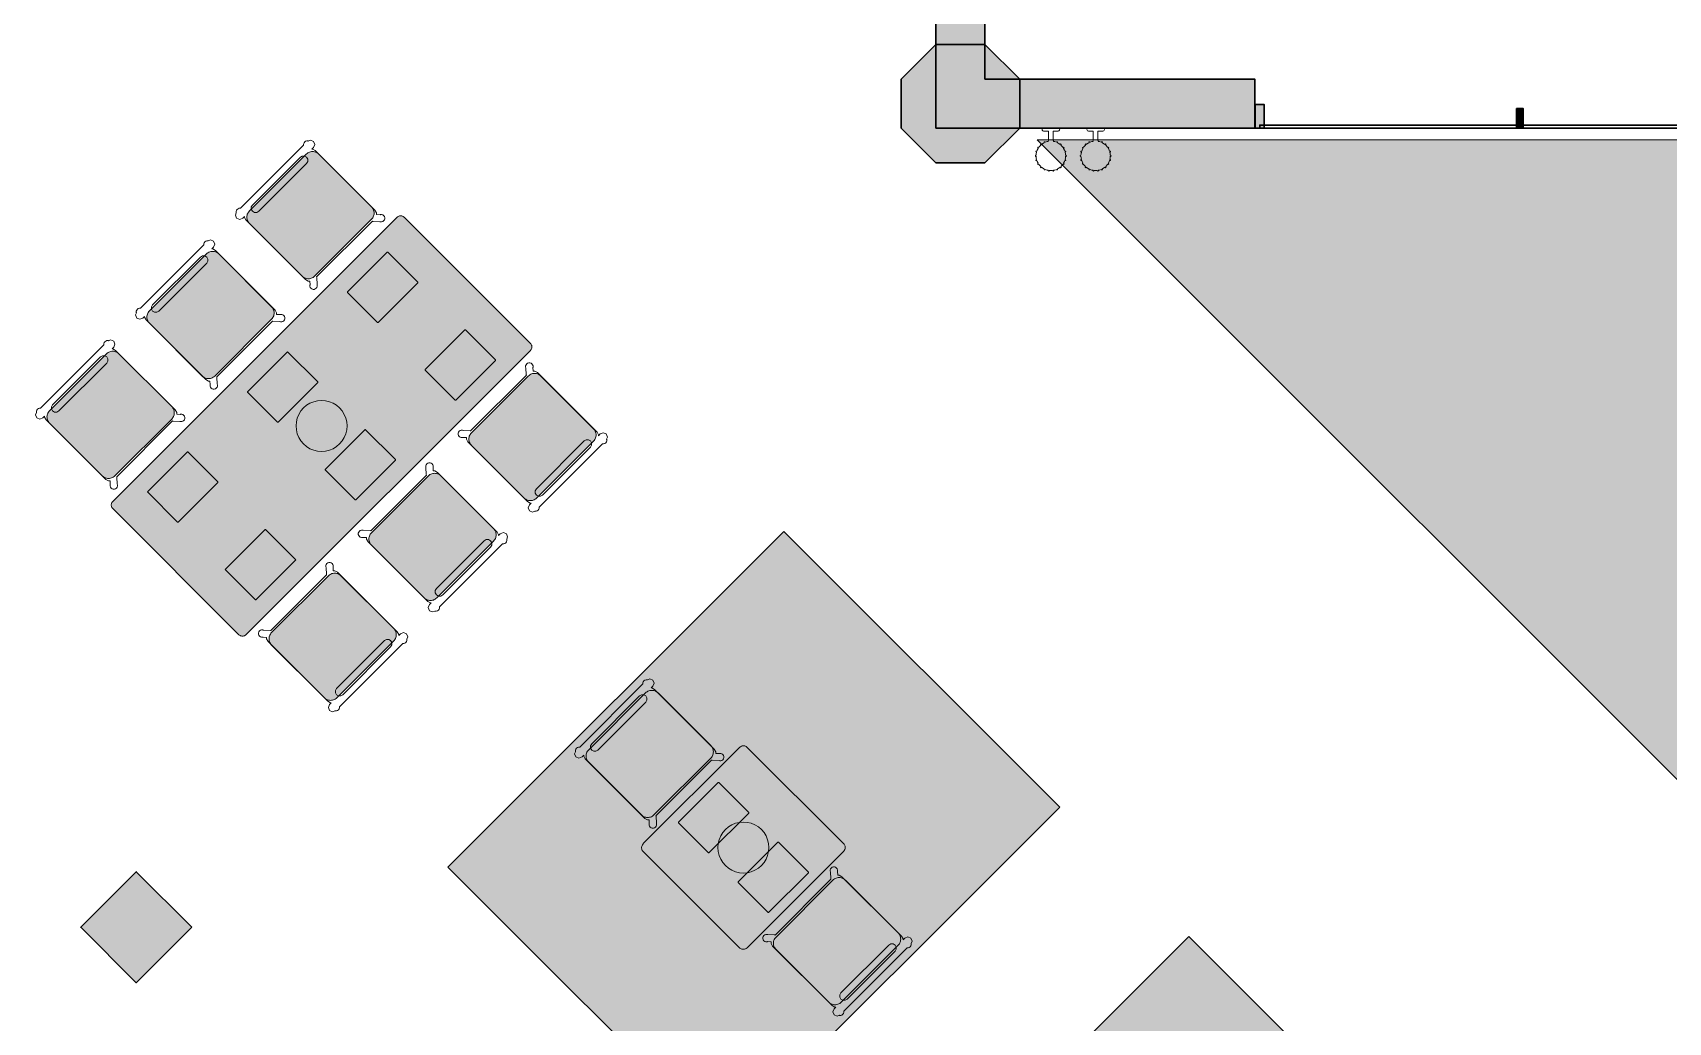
# Model space of a CAD drawing. Extents: x 2172.2 to 2210.6, y 415.3 to 458.1.
# Drawn here: x 2197.31 to 2205.64, y 432.23 to 437.28 of the extents above; entities that cross this region are included whole.
import ezdxf

# ---------------------------------------------------------------- set-up
doc = ezdxf.new("R2010")
doc.units = 0
for name, color, linetype, lineweight in [('AYAA_M3_CHAIRS', 7, 'CONTINUOUS', 18), ('AYAA_M3_COLUMNS', 8, 'CONTINUOUS', 30), ('AYAA_M3_FINE_DETAIL', 8, 'CONTINUOUS', 9), ('AYAA_M3_FLOOR_DECOR', 32, 'CONTINUOUS', 9), ('AYAA_M3_GLAZING', 4, 'CONTINUOUS', 13), ('AYAA_M3_TABLES', 7, 'CONTINUOUS', 18), ('AYAA_M3_WALL_LIGHTS', 32, 'CONTINUOUS', 13), ('AYAA_M3_WALLS', 7, 'CONTINUOUS', 30)]:
    doc.layers.add(name, color=color, linetype=linetype, lineweight=lineweight)

# ---------------------------------------------------------------- blocks, each defined once
blk = doc.blocks.new('AYAA_M3_ARCHITECTURE')
at = {"layer": 'AYAA_M3_COLUMNS', "true_color": 0xcfdadc}
for points in [[(11.911421, 2.614322), (11.734645, 2.791097), (11.734677, 3.041131), (11.911421, 3.217871), (12.161419, 3.217871), (12.338195, 3.041095), (12.338195, 2.791097), (12.161419, 2.614322)], [(8.11926, -1.283904), (7.83642, -1.566743), (7.553612, -1.283869), (7.83642, -1.001064)]]:
    blk.add_hatch(color=256, dxfattribs=at).paths.add_polyline_path(points)
at = {"layer": 'AYAA_M3_WALLS', "true_color": 0xe1e6e6}
for points in [[(11.91142, 2.791096), (11.91142, 6.166096), (12.16142, 6.166096), (12.16142, 3.041096), (13.53642, 3.041096), (13.53642, 2.791096)], [(13.53842, 2.911096), (13.58442, 2.911096), (13.58442, 2.791096), (13.53842, 2.791096)], [(14.86942, 2.891096), (14.90342, 2.891096), (14.90342, 2.791096), (14.86942, 2.791096)]]:
    blk.add_hatch(color=256, dxfattribs=at).paths.add_polyline_path(points)
at = {"layer": 'AYAA_M3_COLUMNS', "linetype": 'CONTINUOUS', "lineweight": -2}
for points in [[(11.911421, 2.614322), (11.734645, 2.791097), (11.734677, 3.041131), (11.911421, 3.217871), (12.161419, 3.217871), (12.338195, 3.041095), (12.338195, 2.791097), (12.161419, 2.614322)], [(8.11926, -1.283904), (7.83642, -1.566743), (7.553612, -1.283869), (7.83642, -1.001064)]]:
    blk.add_lwpolyline(points, close=True, dxfattribs=at)
at = {"layer": 'AYAA_M3_GLAZING', "linetype": 'CONTINUOUS', "lineweight": -2}
blk.add_lwpolyline([(18.911421, 2.806096), (18.911421, 2.791096), (13.56142, 2.791096), (13.56142, 2.806096)], close=True, dxfattribs=at)
at = {"layer": 'AYAA_M3_WALLS', "linetype": 'CONTINUOUS', "lineweight": -2}
for points in [[(11.91142, 2.791096), (11.91142, 6.166096), (12.16142, 6.166096), (12.16142, 3.041096), (13.53642, 3.041096), (13.53642, 2.791096)], [(13.53842, 2.911096), (13.58442, 2.911096), (13.58442, 2.791096), (13.53842, 2.791096)], [(14.86942, 2.891096), (14.90342, 2.891096), (14.90342, 2.791096), (14.86942, 2.791096)]]:
    blk.add_lwpolyline(points, close=True, dxfattribs=at)
blk = doc.blocks.new('AYAA_M3_MIXED_FLOOR_BAY_02')
at = {"true_color": 0xa16b4f}
for points in [[(11.156918, 0.71347), (9.484646, -0.958801), (10.848957, -2.323112), (12.521229, -0.650841), (12.542326, -0.671938), (10.831128, -2.383136), (9.424622, -0.97663), (11.13582, 0.734568)], [(11.165357, 0.705031), (11.194893, 0.675495), (9.592689, -0.92671), (10.881048, -2.215069), (12.483253, -0.612865), (12.51279, -0.642402), (10.856088, -2.299103), (9.508656, -0.95167)]]:
    blk.add_hatch(color=256, dxfattribs=at).paths.add_polyline_path(points)
at = {"true_color": 0x3d3b33}
for points in [[(11.156918, 0.71347), (11.165357, 0.705031), (9.508656, -0.95167), (10.856088, -2.299103), (12.51279, -0.642402), (12.521229, -0.650841), (10.848957, -2.323112), (9.484646, -0.958801)], [(12.474814, -0.604426), (12.483253, -0.612865), (10.881048, -2.215069), (9.592689, -0.92671), (11.194893, 0.675495), (11.203332, 0.667056), (9.616698, -0.919578), (10.88818, -2.19106)]]:
    blk.add_hatch(color=256, dxfattribs=at).paths.add_polyline_path(points)
at = {"true_color": 0xa16b4f}
h = blk.add_hatch(color=256, dxfattribs=at)
h.paths.add_polyline_path([(11.203332, 0.667056), (11.268032, 0.602356), (11.08498, 0.529012), (10.943935, 0.176991), (11.295956, 0.318036), (11.3693, 0.501088), (11.521203, 0.349185), (11.338151, 0.275841), (11.197106, -0.07618), (11.549127, 0.064865), (11.622471, 0.247917), (11.774375, 0.096014), (11.591322, 0.022669), (11.450277, -0.329351), (11.802298, -0.188306), (11.875642, -0.005254), (12.027546, -0.157158), (11.844493, -0.230502), (11.703448, -0.582522), (12.055469, -0.441478), (12.128813, -0.258425), (12.280717, -0.410329), (12.097664, -0.483673), (11.956619, -0.835693), (12.30864, -0.694649), (12.381984, -0.511596), (12.474814, -0.604426), (10.88818, -2.19106), (9.616698, -0.919578)])
h.paths.add_polyline_path([(11.711771, -1.291517), (11.852816, -0.939497), (11.500795, -1.080541), (11.359751, -1.432562)], flags=0)
h.paths.add_polyline_path([(11.4586, -1.038346), (11.599645, -0.686326), (11.247624, -0.82737), (11.106579, -1.179391)], flags=0)
h.paths.add_polyline_path([(11.205429, -0.785175), (11.346474, -0.433154), (10.994453, -0.574199), (10.853408, -0.92622)], flags=0)
h.paths.add_polyline_path([(10.762882, -2.029431), (11.114903, -1.888386), (11.255947, -1.536365), (10.903927, -1.67741)], flags=0)
h.paths.add_polyline_path([(10.952258, -0.532004), (11.093303, -0.179983), (10.741282, -0.321028), (10.600237, -0.673049)], flags=0)
h.paths.add_polyline_path([(11.002776, -1.283194), (10.650756, -1.424239), (10.509711, -1.77626), (10.861731, -1.635215)], flags=0)
h.paths.add_polyline_path([(10.840132, 0.073188), (10.488111, -0.067857), (10.347066, -0.419878), (10.699087, -0.278833)], flags=0)
h.paths.add_polyline_path([(10.749605, -1.030023), (10.397584, -1.171068), (10.25654, -1.523089), (10.60856, -1.382044)], flags=0)
h.paths.add_polyline_path([(10.355389, -1.128873), (10.496434, -0.776852), (10.144413, -0.917897), (10.003369, -1.269917)], flags=0)
h.paths.add_polyline_path([(10.243263, -0.523681), (9.891242, -0.664726), (9.750197, -1.016746), (10.102218, -0.875702)], flags=0)
at = {"true_color": 0xe6decc}
for points in [[(11.312365, 0.558023), (11.128581, 0.48541), (11.047738, 0.280794), (11.252354, 0.361637), (11.324967, 0.545422), (11.3693, 0.501088), (11.295956, 0.318036), (10.943935, 0.176991), (11.08498, 0.529012), (11.268032, 0.602356)], [(11.578138, 0.29225), (11.622471, 0.247917), (11.549127, 0.064865), (11.197106, -0.07618), (11.338151, 0.275841), (11.521203, 0.349185), (11.565537, 0.304852), (11.381752, 0.232239), (11.300909, 0.027623), (11.505525, 0.108466)], [(11.831309, 0.039079), (11.875642, -0.005254), (11.802298, -0.188306), (11.450277, -0.329351), (11.591322, 0.022669), (11.774375, 0.096014), (11.818708, 0.05168), (11.634924, -0.020932), (11.55408, -0.225548), (11.758696, -0.144705)], [(11.844493, -0.230502), (12.027546, -0.157158), (12.071879, -0.201491), (11.888095, -0.274103), (11.807251, -0.478719), (12.011867, -0.397876), (12.08448, -0.214092), (12.128813, -0.258425), (12.055469, -0.441478), (11.703448, -0.582522)], [(12.381984, -0.511596), (12.30864, -0.694649), (11.956619, -0.835693), (12.097664, -0.483673), (12.280717, -0.410329), (12.32505, -0.454662), (12.141266, -0.527274), (12.060423, -0.73189), (12.265038, -0.651047), (12.337651, -0.467263)]]:
    blk.add_hatch(color=256, dxfattribs=at).paths.add_polyline_path(points)
at = {"true_color": 0x757d5e}
for points in [[(11.324967, 0.545422), (11.252354, 0.361637), (11.047738, 0.280794), (11.128581, 0.48541), (11.312365, 0.558023)], [(11.505525, 0.108466), (11.300909, 0.027623), (11.381752, 0.232239), (11.565537, 0.304852), (11.578138, 0.29225)], [(11.758696, -0.144705), (11.55408, -0.225548), (11.634924, -0.020932), (11.818708, 0.05168), (11.831309, 0.039079)], [(10.450869, -0.316074), (10.531713, -0.111459), (10.736328, -0.030615), (10.655485, -0.235231)], [(12.08448, -0.214092), (12.011867, -0.397876), (11.807251, -0.478719), (11.888095, -0.274103), (12.071879, -0.201491)], [(10.908656, -0.488402), (10.70404, -0.569245), (10.784884, -0.36463), (10.989499, -0.283787)], [(12.265038, -0.651047), (12.060423, -0.73189), (12.141266, -0.527274), (12.32505, -0.454662), (12.337651, -0.467263)], [(11.242671, -0.536958), (11.161827, -0.741573), (10.957212, -0.822417), (11.038055, -0.617801)], [(9.934844, -0.708327), (10.13946, -0.627484), (10.058616, -0.8321), (9.854001, -0.912943)], [(11.210383, -1.075588), (11.291226, -0.870972), (11.495842, -0.790129), (11.414998, -0.994745)], [(10.392631, -0.880655), (10.311788, -1.085271), (10.107172, -1.166114), (10.188015, -0.961498)], [(11.749013, -1.0433), (11.66817, -1.247916), (11.463554, -1.328759), (11.544397, -1.124143)], [(10.645802, -1.133826), (10.564959, -1.338442), (10.360343, -1.419285), (10.441186, -1.21467)], [(10.898973, -1.386997), (10.81813, -1.591613), (10.613514, -1.672456), (10.694357, -1.467841)], [(11.071301, -1.844784), (10.866685, -1.925628), (10.947528, -1.721012), (11.152144, -1.640169)]]:
    blk.add_hatch(color=256, dxfattribs=at).paths.add_polyline_path(points)
at = {"true_color": 0xe6decc}
h = blk.add_hatch(color=256, dxfattribs=at)
h.paths.add_polyline_path([(10.699087, -0.278833), (10.347066, -0.419878), (10.488111, -0.067857), (10.840132, 0.073188)])
h.paths.add_polyline_path([(10.736328, -0.030615), (10.531713, -0.111459), (10.450869, -0.316074), (10.655485, -0.235231)], flags=0)
h = blk.add_hatch(color=256, dxfattribs=at)
h.paths.add_polyline_path([(10.741282, -0.321028), (11.093303, -0.179983), (10.952258, -0.532004), (10.600237, -0.673049)])
h.paths.add_polyline_path([(10.70404, -0.569245), (10.908656, -0.488402), (10.989499, -0.283787), (10.784884, -0.36463)], flags=0)
h = blk.add_hatch(color=256, dxfattribs=at)
h.paths.add_polyline_path([(10.994453, -0.574199), (11.346474, -0.433154), (11.205429, -0.785175), (10.853408, -0.92622)])
h.paths.add_polyline_path([(11.161827, -0.741573), (11.242671, -0.536958), (11.038055, -0.617801), (10.957212, -0.822417)], flags=0)
h = blk.add_hatch(color=256, dxfattribs=at)
h.paths.add_polyline_path([(10.102218, -0.875702), (9.750197, -1.016746), (9.891242, -0.664726), (10.243263, -0.523681)])
h.paths.add_polyline_path([(9.854001, -0.912943), (10.058616, -0.8321), (10.13946, -0.627484), (9.934844, -0.708327)], flags=0)
h = blk.add_hatch(color=256, dxfattribs=at)
h.paths.add_polyline_path([(11.599645, -0.686326), (11.4586, -1.038346), (11.106579, -1.179391), (11.247624, -0.82737)])
h.paths.add_polyline_path([(11.414998, -0.994745), (11.495842, -0.790129), (11.291226, -0.870972), (11.210383, -1.075588)], flags=0)
h = blk.add_hatch(color=256, dxfattribs=at)
h.paths.add_polyline_path([(10.003369, -1.269917), (10.144413, -0.917897), (10.496434, -0.776852), (10.355389, -1.128873)])
h.paths.add_polyline_path([(10.311788, -1.085271), (10.392631, -0.880655), (10.188015, -0.961498), (10.107172, -1.166114)], flags=0)
h = blk.add_hatch(color=256, dxfattribs=at)
h.paths.add_polyline_path([(11.852816, -0.939497), (11.711771, -1.291517), (11.359751, -1.432562), (11.500795, -1.080541)])
h.paths.add_polyline_path([(11.66817, -1.247916), (11.749013, -1.0433), (11.544397, -1.124143), (11.463554, -1.328759)], flags=0)
h = blk.add_hatch(color=256, dxfattribs=at)
h.paths.add_polyline_path([(10.749605, -1.030023), (10.60856, -1.382044), (10.25654, -1.523089), (10.397584, -1.171068)])
h.paths.add_polyline_path([(10.564959, -1.338442), (10.645802, -1.133826), (10.441186, -1.21467), (10.360343, -1.419285)], flags=0)
h = blk.add_hatch(color=256, dxfattribs=at)
h.paths.add_polyline_path([(11.002776, -1.283194), (10.861731, -1.635215), (10.509711, -1.77626), (10.650756, -1.424239)])
h.paths.add_polyline_path([(10.898973, -1.386997), (10.694357, -1.467841), (10.613514, -1.672456), (10.81813, -1.591613)], flags=0)
h = blk.add_hatch(color=256, dxfattribs=at)
h.paths.add_polyline_path([(11.114903, -1.888386), (10.762882, -2.029431), (10.903927, -1.67741), (11.255947, -1.536365)])
h.paths.add_polyline_path([(11.152144, -1.640169), (10.947528, -1.721012), (10.866685, -1.925628), (11.071301, -1.844784)], flags=0)
at = {"color": 0, "linetype": 'CONTINUOUS', "lineweight": -2}
blk.add_lwpolyline([(11.13582, 0.734568), (12.542326, -0.671938), (10.831128, -2.383136), (9.424622, -0.97663)], close=True, dxfattribs=at)
blk = doc.blocks.new('AYAA_M3_MIXED_FLOOR_BAY_04')
at = {"true_color": 0xa16b4f}
for points in [[(13.200572, -1.330184), (13.221669, -1.351281), (11.549398, -3.023553), (12.913709, -4.387864), (14.585981, -2.715592), (14.607078, -2.73669), (12.89588, -4.447888), (11.489374, -3.041382)], [(13.259645, -1.389257), (11.65744, -2.991462), (12.9458, -4.279821), (14.548005, -2.677617), (14.577541, -2.707153), (12.92084, -4.363855), (11.573407, -3.016422), (13.230108, -1.35972)]]:
    blk.add_hatch(color=256, dxfattribs=at).paths.add_polyline_path(points)
at = {"true_color": 0x3d3b33}
for points in [[(13.221669, -1.351281), (13.230108, -1.35972), (11.573407, -3.016422), (12.92084, -4.363855), (14.577541, -2.707153), (14.585981, -2.715592), (12.913709, -4.387864), (11.549398, -3.023553)], [(14.539566, -2.669178), (14.548005, -2.677617), (12.9458, -4.279821), (11.65744, -2.991462), (13.259645, -1.389257), (13.268084, -1.397696), (11.68145, -2.98433), (12.952932, -4.255812)]]:
    blk.add_hatch(color=256, dxfattribs=at).paths.add_polyline_path(points)
at = {"true_color": 0xa16b4f}
h = blk.add_hatch(color=256, dxfattribs=at)
h.paths.add_polyline_path([(13.268084, -1.397696), (13.332784, -1.462396), (13.149731, -1.53574), (13.008686, -1.887761), (13.360707, -1.746716), (13.434051, -1.563663), (13.585955, -1.715567), (13.402902, -1.788911), (13.261858, -2.140932), (13.613878, -1.999887), (13.687222, -1.816834), (13.839126, -1.968738), (13.656073, -2.042082), (13.515029, -2.394103), (13.867049, -2.253058), (13.940393, -2.070005), (14.092297, -2.221909), (13.909245, -2.295254), (13.7682, -2.647274), (14.12022, -2.506229), (14.193565, -2.323177), (14.345469, -2.475081), (14.162416, -2.548425), (14.021371, -2.900445), (14.373392, -2.759401), (14.446736, -2.576348), (14.539566, -2.669178), (12.952932, -4.255812), (11.68145, -2.98433)])
h.paths.add_polyline_path([(13.776523, -3.356269), (13.917568, -3.004249), (13.565547, -3.145293), (13.424502, -3.497314)], flags=0)
h.paths.add_polyline_path([(13.523352, -3.103098), (13.664397, -2.751077), (13.312376, -2.892122), (13.171331, -3.244143)], flags=0)
h.paths.add_polyline_path([(13.270181, -2.849927), (13.411225, -2.497906), (13.059205, -2.638951), (12.91816, -2.990972)], flags=0)
h.paths.add_polyline_path([(12.827634, -4.094183), (13.179654, -3.953138), (13.320699, -3.601117), (12.968678, -3.742162)], flags=0)
h.paths.add_polyline_path([(13.01701, -2.596756), (13.158054, -2.244735), (12.806034, -2.38578), (12.664989, -2.737801)], flags=0)
h.paths.add_polyline_path([(13.067528, -3.347946), (12.715507, -3.488991), (12.574462, -3.841012), (12.926483, -3.699967)], flags=0)
h.paths.add_polyline_path([(12.904883, -1.991564), (12.552862, -2.132609), (12.411818, -2.484629), (12.763838, -2.343585)], flags=0)
h.paths.add_polyline_path([(12.814357, -3.094775), (12.462336, -3.23582), (12.321291, -3.58784), (12.673312, -3.446796)], flags=0)
h.paths.add_polyline_path([(12.420141, -3.193624), (12.561186, -2.841604), (12.209165, -2.982649), (12.06812, -3.334669)], flags=0)
h.paths.add_polyline_path([(12.308014, -2.588433), (11.955994, -2.729477), (11.814949, -3.081498), (12.16697, -2.940453)], flags=0)
at = {"true_color": 0xe6decc}
for points in [[(13.377117, -1.506729), (13.193333, -1.579342), (13.11249, -1.783958), (13.317105, -1.703114), (13.389718, -1.51933), (13.434051, -1.563663), (13.360707, -1.746716), (13.008686, -1.887761), (13.149731, -1.53574), (13.332784, -1.462396)], [(13.642889, -1.772501), (13.687222, -1.816834), (13.613878, -1.999887), (13.261858, -2.140932), (13.402902, -1.788911), (13.585955, -1.715567), (13.630288, -1.7599), (13.446504, -1.832513), (13.365661, -2.037129), (13.570277, -1.956285)], [(13.89606, -2.025672), (13.940393, -2.070005), (13.867049, -2.253058), (13.515029, -2.394103), (13.656073, -2.042082), (13.839126, -1.968738), (13.883459, -2.013071), (13.699675, -2.085684), (13.618832, -2.2903), (13.823448, -2.209457)], [(13.909245, -2.295254), (14.092297, -2.221909), (14.136631, -2.266242), (13.952846, -2.338855), (13.872003, -2.543471), (14.076619, -2.462628), (14.149232, -2.278843), (14.193565, -2.323177), (14.12022, -2.506229), (13.7682, -2.647274)], [(14.446736, -2.576348), (14.373392, -2.759401), (14.021371, -2.900445), (14.162416, -2.548425), (14.345469, -2.475081), (14.389802, -2.519414), (14.206017, -2.592026), (14.125174, -2.796642), (14.32979, -2.715799), (14.402403, -2.532015)]]:
    blk.add_hatch(color=256, dxfattribs=at).paths.add_polyline_path(points)
at = {"true_color": 0x757d5e}
for points in [[(13.389718, -1.51933), (13.317105, -1.703114), (13.11249, -1.783958), (13.193333, -1.579342), (13.377117, -1.506729)], [(13.570277, -1.956285), (13.365661, -2.037129), (13.446504, -1.832513), (13.630288, -1.7599), (13.642889, -1.772501)], [(13.823448, -2.209457), (13.618832, -2.2903), (13.699675, -2.085684), (13.883459, -2.013071), (13.89606, -2.025672)], [(12.515621, -2.380826), (12.596464, -2.17621), (12.80108, -2.095367), (12.720237, -2.299983)], [(14.149232, -2.278843), (14.076619, -2.462628), (13.872003, -2.543471), (13.952846, -2.338855), (14.136631, -2.266242)], [(12.973408, -2.553154), (12.768792, -2.633997), (12.849635, -2.429382), (13.054251, -2.348538)], [(14.32979, -2.715799), (14.125174, -2.796642), (14.206017, -2.592026), (14.389802, -2.519414), (14.402403, -2.532015)], [(13.307422, -2.60171), (13.226579, -2.806325), (13.021963, -2.887168), (13.102806, -2.682553)], [(11.999595, -2.773079), (12.204211, -2.692236), (12.123368, -2.896852), (11.918752, -2.977695)], [(13.275134, -3.14034), (13.355978, -2.935724), (13.560593, -2.854881), (13.47975, -3.059496)], [(12.457382, -2.945407), (12.376539, -3.150023), (12.171923, -3.230866), (12.252767, -3.02625)], [(13.813764, -3.108052), (13.732921, -3.312668), (13.528305, -3.393511), (13.609149, -3.188895)], [(12.710553, -3.198578), (12.62971, -3.403194), (12.425095, -3.484037), (12.505938, -3.279421)], [(12.963725, -3.451749), (12.882881, -3.656365), (12.678266, -3.737208), (12.759109, -3.532593)], [(13.136053, -3.909536), (12.931437, -3.990379), (13.01228, -3.785764), (13.216896, -3.70492)]]:
    blk.add_hatch(color=256, dxfattribs=at).paths.add_polyline_path(points)
at = {"true_color": 0xe6decc}
h = blk.add_hatch(color=256, dxfattribs=at)
h.paths.add_polyline_path([(12.763838, -2.343585), (12.411818, -2.484629), (12.552862, -2.132609), (12.904883, -1.991564)])
h.paths.add_polyline_path([(12.80108, -2.095367), (12.596464, -2.17621), (12.515621, -2.380826), (12.720237, -2.299983)], flags=0)
h = blk.add_hatch(color=256, dxfattribs=at)
h.paths.add_polyline_path([(12.806034, -2.38578), (13.158054, -2.244735), (13.01701, -2.596756), (12.664989, -2.737801)])
h.paths.add_polyline_path([(12.768792, -2.633997), (12.973408, -2.553154), (13.054251, -2.348538), (12.849635, -2.429382)], flags=0)
h = blk.add_hatch(color=256, dxfattribs=at)
h.paths.add_polyline_path([(13.059205, -2.638951), (13.411225, -2.497906), (13.270181, -2.849927), (12.91816, -2.990972)])
h.paths.add_polyline_path([(13.226579, -2.806325), (13.307422, -2.60171), (13.102806, -2.682553), (13.021963, -2.887168)], flags=0)
h = blk.add_hatch(color=256, dxfattribs=at)
h.paths.add_polyline_path([(12.16697, -2.940453), (11.814949, -3.081498), (11.955994, -2.729477), (12.308014, -2.588433)])
h.paths.add_polyline_path([(11.918752, -2.977695), (12.123368, -2.896852), (12.204211, -2.692236), (11.999595, -2.773079)], flags=0)
h = blk.add_hatch(color=256, dxfattribs=at)
h.paths.add_polyline_path([(13.664397, -2.751077), (13.523352, -3.103098), (13.171331, -3.244143), (13.312376, -2.892122)])
h.paths.add_polyline_path([(13.47975, -3.059496), (13.560593, -2.854881), (13.355978, -2.935724), (13.275134, -3.14034)], flags=0)
h = blk.add_hatch(color=256, dxfattribs=at)
h.paths.add_polyline_path([(12.06812, -3.334669), (12.209165, -2.982649), (12.561186, -2.841604), (12.420141, -3.193624)])
h.paths.add_polyline_path([(12.376539, -3.150023), (12.457382, -2.945407), (12.252767, -3.02625), (12.171923, -3.230866)], flags=0)
h = blk.add_hatch(color=256, dxfattribs=at)
h.paths.add_polyline_path([(13.917568, -3.004249), (13.776523, -3.356269), (13.424502, -3.497314), (13.565547, -3.145293)])
h.paths.add_polyline_path([(13.732921, -3.312668), (13.813764, -3.108052), (13.609149, -3.188895), (13.528305, -3.393511)], flags=0)
h = blk.add_hatch(color=256, dxfattribs=at)
h.paths.add_polyline_path([(12.814357, -3.094775), (12.673312, -3.446796), (12.321291, -3.58784), (12.462336, -3.23582)])
h.paths.add_polyline_path([(12.62971, -3.403194), (12.710553, -3.198578), (12.505938, -3.279421), (12.425095, -3.484037)], flags=0)
h = blk.add_hatch(color=256, dxfattribs=at)
h.paths.add_polyline_path([(13.067528, -3.347946), (12.926483, -3.699967), (12.574462, -3.841012), (12.715507, -3.488991)])
h.paths.add_polyline_path([(12.963725, -3.451749), (12.759109, -3.532593), (12.678266, -3.737208), (12.882881, -3.656365)], flags=0)
h = blk.add_hatch(color=256, dxfattribs=at)
h.paths.add_polyline_path([(13.179654, -3.953138), (12.827634, -4.094183), (12.968678, -3.742162), (13.320699, -3.601117)])
h.paths.add_polyline_path([(13.216896, -3.70492), (13.01228, -3.785764), (12.931437, -3.990379), (13.136053, -3.909536)], flags=0)
at = {"color": 0, "linetype": 'CONTINUOUS', "lineweight": -2}
blk.add_lwpolyline([(13.200572, -1.330184), (14.607078, -2.73669), (12.89588, -4.447888), (11.489374, -3.041382)], close=True, dxfattribs=at)
blk = doc.blocks.new('AYAA_M3_MIXED_FLOOR_TRIANGLE_L_3')
at = {"true_color": 0xe6decc}
h = blk.add_hatch(color=256, dxfattribs=at)
h.paths.add_polyline_path([(20.11942, 2.640728), (20.120229, 2.623648), (20.120469, 2.621207), (20.120948, 2.6188), (20.12166, 2.616453), (20.122599, 2.614186), (20.123756, 2.612022), (20.125119, 2.609982), (20.126675, 2.608086), (20.12841, 2.606351), (20.130306, 2.604795), (20.132346, 2.603432), (20.13451, 2.602275), (20.136777, 2.601336), (20.139124, 2.600624), (20.141531, 2.600145), (20.143972, 2.599905), (20.161052, 2.599096), (20.25142, 2.599096), (20.25142, -5.092985), (12.427339, 2.731096), (20.11942, 2.731096)])
h.paths.add_polyline_path([(20.073101, 2.604286), (20.071909, 2.609046), (20.07143, 2.611452), (20.07071, 2.616306), (20.070289, 2.621195), (20.06951, 2.637048), (20.06942, 2.640728), (20.06942, 2.681096), (12.548049, 2.681096), (20.20142, -4.972275), (20.20142, 2.549096), (20.159825, 2.549111), (20.141519, 2.549965), (20.139071, 2.550146), (20.13663, 2.550386), (20.131776, 2.551106), (20.12937, 2.551585), (20.12461, 2.552777), (20.122262, 2.553489), (20.117642, 2.555142), (20.115376, 2.556081), (20.11094, 2.558179), (20.108776, 2.559336), (20.104568, 2.561858), (20.102528, 2.563221), (20.098587, 2.566144), (20.09669, 2.567701), (20.093054, 2.570996), (20.09132, 2.57273), (20.088025, 2.576366), (20.086468, 2.578263), (20.083545, 2.582204), (20.082182, 2.584244), (20.07966, 2.588452), (20.078503, 2.590616), (20.076405, 2.595052), (20.075466, 2.597318), (20.073813, 2.601938)], flags=0)
at = {"true_color": 0x757d5e}
h = blk.add_hatch(color=256, dxfattribs=at)
h.paths.add_polyline_path([(20.06942, 2.681096), (20.069465, 2.638274), (20.070289, 2.621195), (20.07047, 2.618747), (20.07071, 2.616306), (20.07143, 2.611452), (20.071909, 2.609046), (20.073101, 2.604286), (20.073813, 2.601938), (20.075466, 2.597318), (20.076405, 2.595052), (20.078503, 2.590616), (20.07966, 2.588452), (20.082182, 2.584244), (20.083545, 2.582204), (20.086468, 2.578263), (20.088025, 2.576366), (20.09132, 2.57273), (20.093054, 2.570996), (20.09669, 2.567701), (20.098587, 2.566144), (20.102528, 2.563221), (20.104568, 2.561858), (20.108776, 2.559336), (20.11094, 2.558179), (20.115376, 2.556081), (20.117642, 2.555142), (20.122262, 2.553489), (20.12461, 2.552777), (20.12937, 2.551585), (20.131776, 2.551106), (20.13663, 2.550386), (20.139071, 2.550146), (20.141519, 2.549965), (20.158598, 2.549141), (20.20142, 2.549096), (20.20142, -4.972275), (12.548049, 2.681096)])
h.paths.add_polyline_path([(20.047636, 2.574117), (20.044069, 2.581658), (20.04313, 2.583924), (20.04032, 2.591778), (20.039608, 2.594126), (20.037581, 2.602218), (20.037103, 2.604624), (20.035879, 2.612875), (20.035331, 2.619477), (20.034476, 2.637415), (20.03442, 2.646096), (12.632547, 2.646096), (20.16642, -4.887777), (20.16642, 2.514096), (20.157739, 2.514152), (20.139801, 2.515007), (20.133199, 2.515555), (20.124948, 2.516779), (20.122542, 2.517257), (20.11445, 2.519284), (20.112102, 2.519996), (20.104248, 2.522806), (20.101982, 2.523745), (20.094441, 2.527312), (20.092278, 2.528468), (20.085123, 2.532757), (20.083083, 2.53412), (20.076383, 2.539089), (20.074486, 2.540645), (20.068306, 2.546247), (20.066571, 2.547982), (20.060969, 2.554162), (20.059413, 2.556059), (20.054444, 2.562759), (20.053081, 2.564799), (20.048792, 2.571954)], flags=0)
at = {"true_color": 0xe6decc}
blk.add_hatch(color=256, dxfattribs=at).paths.add_polyline_path([(20.060969, 2.554162), (20.066571, 2.547982), (20.068306, 2.546247), (20.074486, 2.540645), (20.076383, 2.539089), (20.083083, 2.53412), (20.085123, 2.532757), (20.092278, 2.528468), (20.094441, 2.527312), (20.101982, 2.523745), (20.104248, 2.522806), (20.112102, 2.519996), (20.11445, 2.519284), (20.122542, 2.517257), (20.124948, 2.516779), (20.133199, 2.515555), (20.139801, 2.515007), (20.155654, 2.514228), (20.161052, 2.514096), (20.16642, 2.514096), (20.16642, -4.887777), (12.632547, 2.646096), (20.03442, 2.646096), (20.03442, 2.640728), (20.034552, 2.63533), (20.035331, 2.619477), (20.035879, 2.612875), (20.037103, 2.604624), (20.037581, 2.602218), (20.039608, 2.594126), (20.04032, 2.591778), (20.04313, 2.583924), (20.044069, 2.581658), (20.047636, 2.574117), (20.048792, 2.571954), (20.053081, 2.564799), (20.054444, 2.562759), (20.059413, 2.556059)])
at = {"color": 0, "linetype": 'CONTINUOUS', "lineweight": -2}
blk.add_lwpolyline([(20.11942, 2.731096), (20.11942, 2.640728), (20.120229, 2.623648), (20.120469, 2.621207), (20.120948, 2.6188), (20.12166, 2.616453), (20.122599, 2.614186), (20.123756, 2.612022), (20.125119, 2.609982), (20.126675, 2.608086), (20.12841, 2.606351), (20.130306, 2.604795), (20.132346, 2.603432), (20.13451, 2.602275), (20.136777, 2.601336), (20.139124, 2.600624), (20.141531, 2.600145), (20.143972, 2.599905), (20.159825, 2.599126), (20.25142, 2.599096), (20.25142, -5.092985), (12.427339, 2.731096)], close=True, dxfattribs=at)
blk = doc.blocks.new('AYAA_M3_SCONCE')
at = {"color": 0, "linetype": 'CONTINUOUS', "lineweight": -2}
blk.add_lwpolyline([(-0.066057, -0.178967), (-0.064423, -0.178291), (-0.064952, -0.1775), (-0.069291, -0.168701), (-0.071015, -0.163622), (-0.072921, -0.164412), (-0.075043, -0.163533), (-0.075921, -0.161412), (-0.075043, -0.15929), (-0.072921, -0.158412), (-0.072618, -0.158538), (-0.074358, -0.149789), (-0.074835, -0.142517), (-0.076, -0.143), (-0.078121, -0.142121), (-0.079, -0.14), (-0.078121, -0.137879), (-0.076, -0.137), (-0.074835, -0.137483), (-0.074358, -0.130211), (-0.072618, -0.121462), (-0.072921, -0.121588), (-0.075043, -0.12071), (-0.075921, -0.118588), (-0.075043, -0.116467), (-0.072921, -0.115588), (-0.071015, -0.116378), (-0.069291, -0.111299), (-0.064952, -0.1025), (-0.064423, -0.101709), (-0.066057, -0.101033), (-0.066935, -0.098911), (-0.066057, -0.09679), (-0.063935, -0.095911), (-0.061814, -0.09679), (-0.061555, -0.097416), (-0.059501, -0.094343), (-0.053033, -0.086967), (-0.050898, -0.085095), (-0.051891, -0.084684), (-0.052769, -0.082563), (-0.051891, -0.080442), (-0.049769, -0.079563), (-0.047648, -0.080442), (-0.0471, -0.081764), (-0.045657, -0.080499), (-0.0375, -0.075048), (-0.033493, -0.073072), (-0.033693, -0.072989), (-0.034572, -0.070868), (-0.033693, -0.068747), (-0.031572, -0.067868), (-0.02945, -0.068747), (-0.028646, -0.07069), (-0.019411, -0.067556), (-0.013177, -0.066316), (-0.013816, -0.064774), (-0.012937, -0.062652), (-0.012, -0.062264), (-0.012, -0.014), (-0.037, -0.014), (-0.040995, -0.012931), (-0.043931, -0.009995), (-0.045, -0.006), (-0.043931, -0.002005), (-0.040995, 0.000931), (-0.037, 0.002), (0.037, 0.002), (0.040995, 0.000931), (0.043931, -0.002005), (0.045, -0.006), (0.043931, -0.009995), (0.040995, -0.012931), (0.037, -0.014), (0.012, -0.014), (0.012, -0.062264), (0.012937, -0.062652), (0.013816, -0.064774), (0.013177, -0.066316), (0.019411, -0.067556), (0.028646, -0.07069), (0.02945, -0.068747), (0.031572, -0.067868), (0.033693, -0.068747), (0.034572, -0.070868), (0.033693, -0.072989), (0.033493, -0.073072), (0.0375, -0.075048), (0.045657, -0.080499), (0.0471, -0.081764), (0.047648, -0.080442), (0.049769, -0.079563), (0.051891, -0.080442), (0.052769, -0.082563), (0.051891, -0.084684), (0.050898, -0.085095), (0.053033, -0.086967), (0.059501, -0.094343), (0.061555, -0.097416), (0.061814, -0.09679), (0.063935, -0.095911), (0.066057, -0.09679), (0.066935, -0.098911), (0.066057, -0.101033), (0.064423, -0.101709), (0.064952, -0.1025), (0.069291, -0.111299), (0.071015, -0.116378), (0.072921, -0.115588), (0.075043, -0.116467), (0.075921, -0.118588), (0.075043, -0.12071), (0.072921, -0.121588), (0.072618, -0.121462), (0.074358, -0.130211), (0.074835, -0.137483), (0.076, -0.137), (0.078121, -0.137879), (0.079, -0.14), (0.078121, -0.142121), (0.076, -0.143), (0.074835, -0.142517), (0.074358, -0.149789), (0.072618, -0.158538), (0.072921, -0.158412), (0.075043, -0.15929), (0.075921, -0.161412), (0.075043, -0.163533), (0.072921, -0.164412), (0.071015, -0.163622), (0.069291, -0.168701), (0.064952, -0.1775), (0.064423, -0.178291), (0.066057, -0.178967), (0.066935, -0.181089), (0.066057, -0.18321), (0.063935, -0.184089), (0.061814, -0.18321), (0.061555, -0.182584), (0.059501, -0.185657), (0.053033, -0.193033), (0.050898, -0.194905), (0.051891, -0.195316), (0.052769, -0.197437), (0.051891, -0.199558), (0.049769, -0.200437), (0.047648, -0.199558), (0.0471, -0.198236), (0.045657, -0.199501), (0.0375, -0.204952), (0.033493, -0.206928), (0.033693, -0.207011), (0.034572, -0.209132), (0.033693, -0.211253), (0.031572, -0.212132), (0.02945, -0.211253), (0.028646, -0.20931), (0.019411, -0.212444), (0.013177, -0.213684), (0.013816, -0.215226), (0.012937, -0.217348), (0.010816, -0.218226), (0.008695, -0.217348), (0.007816, -0.215226), (0.008131, -0.214467), (0, -0.215), (-0.008131, -0.214467), (-0.007816, -0.215226), (-0.008695, -0.217348), (-0.010816, -0.218226), (-0.012937, -0.217348), (-0.013816, -0.215226), (-0.013177, -0.213684), (-0.019411, -0.212444), (-0.028646, -0.20931), (-0.02945, -0.211253), (-0.031572, -0.212132), (-0.033693, -0.211253), (-0.034572, -0.209132), (-0.033693, -0.207011), (-0.033493, -0.206928), (-0.0375, -0.204952), (-0.045657, -0.199501), (-0.0471, -0.198236), (-0.047648, -0.199558), (-0.049769, -0.200437), (-0.051891, -0.199558), (-0.052769, -0.197437), (-0.051891, -0.195316), (-0.050898, -0.194905), (-0.053033, -0.193033), (-0.059501, -0.185657), (-0.061555, -0.182584), (-0.061814, -0.18321), (-0.063935, -0.184089), (-0.066057, -0.18321), (-0.066935, -0.181089)], close=True, dxfattribs=at)
blk = doc.blocks.new('AYAA_M3_TABLE_SIX')
at = {"true_color": 0xf9f9f5}
blk.add_hatch(color=256, dxfattribs=at).paths.add_polyline_path([(-1.049148, -0.46147), (-1.049786, -0.458263), (-1.05, -0.455), (-1.05, 0.455), (-1.049786, 0.458263), (-1.049148, 0.46147), (-1.048097, 0.464567), (-1.046651, 0.4675), (-1.044834, 0.470219), (-1.042678, 0.472678), (-1.040219, 0.474834), (-1.0375, 0.476651), (-1.034567, 0.478097), (-1.03147, 0.479148), (-1.028263, 0.479786), (-1.025, 0.48), (1.025, 0.48), (1.028263, 0.479786), (1.03147, 0.479148), (1.034567, 0.478097), (1.0375, 0.476651), (1.040219, 0.474834), (1.042678, 0.472678), (1.044834, 0.470219), (1.046651, 0.4675), (1.048097, 0.464567), (1.049148, 0.46147), (1.049786, 0.458263), (1.05, 0.455), (1.05, -0.455), (1.049786, -0.458263), (1.049148, -0.46147), (1.048097, -0.464567), (1.046651, -0.4675), (1.044834, -0.470219), (1.042678, -0.472678), (1.040219, -0.474834), (1.0375, -0.476651), (1.034567, -0.478097), (1.03147, -0.479148), (1.028263, -0.479786), (1.025, -0.48), (-1.025, -0.48), (-1.028263, -0.479786), (-1.03147, -0.479148), (-1.034567, -0.478097), (-1.0375, -0.476651), (-1.040219, -0.474834), (-1.042678, -0.472678), (-1.044834, -0.470219), (-1.046651, -0.4675), (-1.048097, -0.464567)])
at = {"color": 0, "linetype": 'CONTINUOUS', "lineweight": -2}
blk.add_lwpolyline([(-1.05, -0.455), (-1.05, 0.455), (-1.049786, 0.458263), (-1.049148, 0.46147), (-1.048097, 0.464567), (-1.046651, 0.4675), (-1.044834, 0.470219), (-1.042678, 0.472678), (-1.040219, 0.474834), (-1.0375, 0.476651), (-1.034567, 0.478097), (-1.03147, 0.479148), (-1.028263, 0.479786), (-1.025, 0.48), (1.025, 0.48), (1.028263, 0.479786), (1.03147, 0.479148), (1.034567, 0.478097), (1.0375, 0.476651), (1.040219, 0.474834), (1.042678, 0.472678), (1.044834, 0.470219), (1.046651, 0.4675), (1.048097, 0.464567), (1.049148, 0.46147), (1.049786, 0.458263), (1.05, 0.455), (1.05, -0.455), (1.049786, -0.458263), (1.049148, -0.46147), (1.048097, -0.464567), (1.046651, -0.4675), (1.044834, -0.470219), (1.042678, -0.472678), (1.040219, -0.474834), (1.0375, -0.476651), (1.034567, -0.478097), (1.03147, -0.479148), (1.028263, -0.479786), (1.025, -0.48), (-1.025, -0.48), (-1.028263, -0.479786), (-1.03147, -0.479148), (-1.034567, -0.478097), (-1.0375, -0.476651), (-1.040219, -0.474834), (-1.042678, -0.472678), (-1.044834, -0.470219), (-1.046651, -0.4675), (-1.048097, -0.464567), (-1.049148, -0.46147), (-1.049786, -0.458263)], close=True, dxfattribs=at)
at = {"layer": 'AYAA_M3_FINE_DETAIL', "linetype": 'CONTINUOUS', "lineweight": -2}
for points in [[(-0.865, 0.388), (-0.864733, 0.388999), (-0.863999, 0.389733), (-0.863, 0.39), (-0.577, 0.39), (-0.576001, 0.389733), (-0.575267, 0.388999), (-0.575, 0.388), (-0.575, 0.172), (-0.575267, 0.171001), (-0.576001, 0.170267), (-0.577, 0.17), (-0.863, 0.17), (-0.863999, 0.170267), (-0.864733, 0.171001), (-0.865, 0.172)], [(0.143999, 0.389733), (0.144733, 0.388999), (0.145, 0.388), (0.145, 0.172), (0.144733, 0.171001), (0.143999, 0.170267), (0.143, 0.17), (-0.143, 0.17), (-0.143999, 0.170267), (-0.144733, 0.171001), (-0.145, 0.172), (-0.145, 0.388), (-0.144733, 0.388999), (-0.143999, 0.389733), (-0.143, 0.39), (0.143, 0.39)], [(0.577, 0.39), (0.863, 0.39), (0.863999, 0.389733), (0.864733, 0.388999), (0.865, 0.388), (0.865, 0.172), (0.864733, 0.171001), (0.863999, 0.170267), (0.863, 0.17), (0.577, 0.17), (0.576001, 0.170267), (0.575267, 0.171001), (0.575, 0.172), (0.575, 0.388), (0.575267, 0.388999), (0.576001, 0.389733)], [(-0.123637, 0.040172), (-0.115831, 0.059019), (-0.105172, 0.076412), (-0.091924, 0.091924), (-0.076412, 0.105172), (-0.059019, 0.115831), (-0.040172, 0.123637), (-0.020336, 0.128399), (0, 0.13), (0.020336, 0.128399), (0.040172, 0.123637), (0.059019, 0.115831), (0.076412, 0.105172), (0.091924, 0.091924), (0.105172, 0.076412), (0.115831, 0.059019), (0.123637, 0.040172), (0.128399, 0.020336), (0.13, 0), (0.128399, -0.020336), (0.123637, -0.040172), (0.115831, -0.059019), (0.105172, -0.076412), (0.091924, -0.091924), (0.076412, -0.105172), (0.059019, -0.115831), (0.040172, -0.123637), (0.020336, -0.128399), (0, -0.13), (-0.020336, -0.128399), (-0.040172, -0.123637), (-0.059019, -0.115831), (-0.076412, -0.105172), (-0.091924, -0.091924), (-0.105172, -0.076412), (-0.115831, -0.059019), (-0.123637, -0.040172), (-0.128399, -0.020336), (-0.13, 0), (-0.128399, 0.020336)], [(-0.576001, -0.170267), (-0.575267, -0.171001), (-0.575, -0.172), (-0.575, -0.388), (-0.575267, -0.388999), (-0.576001, -0.389733), (-0.577, -0.39), (-0.863, -0.39), (-0.863999, -0.389733), (-0.864733, -0.388999), (-0.865, -0.388), (-0.865, -0.172), (-0.864733, -0.171001), (-0.863999, -0.170267), (-0.863, -0.17), (-0.577, -0.17)], [(-0.143, -0.17), (0.143, -0.17), (0.143999, -0.170267), (0.144733, -0.171001), (0.145, -0.172), (0.145, -0.388), (0.144733, -0.388999), (0.143999, -0.389733), (0.143, -0.39), (-0.143, -0.39), (-0.143999, -0.389733), (-0.144733, -0.388999), (-0.145, -0.388), (-0.145, -0.172), (-0.144733, -0.171001), (-0.143999, -0.170267)], [(0.576001, -0.170267), (0.577, -0.17), (0.863, -0.17), (0.863999, -0.170267), (0.864733, -0.171001), (0.865, -0.172), (0.865, -0.388), (0.864733, -0.388999), (0.863999, -0.389733), (0.863, -0.39), (0.577, -0.39), (0.576001, -0.389733), (0.575267, -0.388999), (0.575, -0.388), (0.575, -0.172), (0.575267, -0.171001)]]:
    blk.add_lwpolyline(points, close=True, dxfattribs=at)
blk = doc.blocks.new('AYAA_M3_CHAIR_IVORY')
at = {"true_color": 0xeaeeee}
blk.add_hatch(color=256, dxfattribs=at).paths.add_polyline_path([(-0.247475, -0.204863), (-0.248872, -0.200013), (-0.249717, -0.195038), (-0.25, -0.19), (-0.25, 0.19), (-0.249717, 0.195038), (-0.248872, 0.200013), (-0.247475, 0.204863), (-0.245544, 0.209525), (-0.243103, 0.213941), (-0.240182, 0.218057), (-0.23682, 0.22182), (-0.233057, 0.225182), (-0.228941, 0.228103), (-0.224525, 0.230544), (-0.219863, 0.232475), (-0.215013, 0.233872), (-0.210038, 0.234717), (-0.205, 0.235), (0.205, 0.235), (0.210038, 0.234717), (0.215013, 0.233872), (0.219863, 0.232475), (0.224525, 0.230544), (0.228941, 0.228103), (0.233057, 0.225182), (0.23682, 0.22182), (0.240182, 0.218057), (0.243103, 0.213941), (0.245544, 0.209525), (0.247475, 0.204863), (0.248872, 0.200013), (0.249717, 0.195038), (0.25, 0.19), (0.25, -0.19), (0.249717, -0.195038), (0.248872, -0.200013), (0.247475, -0.204863), (0.245544, -0.209525), (0.243103, -0.213941), (0.240182, -0.218057), (0.23682, -0.22182), (0.233057, -0.225182), (0.228941, -0.228103), (0.224525, -0.230544), (0.219863, -0.232475), (0.215013, -0.233872), (0.210038, -0.234717), (0.205, -0.235), (-0.205, -0.235), (-0.210038, -0.234717), (-0.215013, -0.233872), (-0.219863, -0.232475), (-0.224525, -0.230544), (-0.228941, -0.228103), (-0.233057, -0.225182), (-0.23682, -0.22182), (-0.240182, -0.218057), (-0.243103, -0.213941), (-0.245544, -0.209525)])
at = {"color": 0, "linetype": 'CONTINUOUS', "lineweight": -2}
for points in [[(-0.255, -0.233), (-0.242972, -0.233), (-0.245992, -0.22998), (-0.25, -0.215), (-0.25, 0.215), (-0.245992, 0.22998), (-0.240149, 0.235823), (-0.252556, 0.249383), (-0.254118, 0.250179), (-0.258321, 0.254382), (-0.26102, 0.259679), (-0.26195, 0.26555), (-0.26102, 0.271421), (-0.258321, 0.276718), (-0.254118, 0.280921), (-0.248821, 0.28362), (-0.24295, 0.28455), (-0.237079, 0.28362), (-0.231782, 0.280921), (-0.227579, 0.276718), (-0.22608, 0.273776), (-0.20172, 0.24715), (-0.200943, 0.245), (0.200943, 0.245), (0.20172, 0.24715), (0.22608, 0.273776), (0.227579, 0.276718), (0.231782, 0.280921), (0.237079, 0.28362), (0.24295, 0.28455), (0.248821, 0.28362), (0.254118, 0.280921), (0.258321, 0.276718), (0.26102, 0.271421), (0.26195, 0.26555), (0.26102, 0.259679), (0.258321, 0.254382), (0.254118, 0.250179), (0.252556, 0.249383), (0.240149, 0.235823), (0.245992, 0.22998), (0.25, 0.215), (0.25, -0.215), (0.245992, -0.22998), (0.242972, -0.233), (0.255, -0.233), (0.270556, -0.239444), (0.277, -0.255), (0.270556, -0.270556), (0.259027, -0.275332), (0.258321, -0.276718), (0.254118, -0.280921), (0.248821, -0.28362), (0.24295, -0.28455), (0.237079, -0.28362), (0.231782, -0.280921), (0.227861, -0.277), (-0.227861, -0.277), (-0.231782, -0.280921), (-0.237079, -0.28362), (-0.24295, -0.28455), (-0.248821, -0.28362), (-0.254118, -0.280921), (-0.258321, -0.276718), (-0.259027, -0.275332), (-0.270556, -0.270556), (-0.277, -0.255), (-0.270556, -0.239444)], [(-0.247475, -0.204863), (-0.248872, -0.200013), (-0.249717, -0.195038), (-0.25, -0.19), (-0.25, 0.19), (-0.249717, 0.195038), (-0.248872, 0.200013), (-0.247475, 0.204863), (-0.245544, 0.209525), (-0.243103, 0.213941), (-0.240182, 0.218057), (-0.23682, 0.22182), (-0.233057, 0.225182), (-0.228941, 0.228103), (-0.224525, 0.230544), (-0.219863, 0.232475), (-0.215013, 0.233872), (-0.210038, 0.234717), (-0.205, 0.235), (0.205, 0.235), (0.210038, 0.234717), (0.215013, 0.233872), (0.219863, 0.232475), (0.224525, 0.230544), (0.228941, 0.228103), (0.233057, 0.225182), (0.23682, 0.22182), (0.240182, 0.218057), (0.243103, 0.213941), (0.245544, 0.209525), (0.247475, 0.204863), (0.248872, 0.200013), (0.249717, 0.195038), (0.25, 0.19), (0.25, -0.19), (0.249717, -0.195038), (0.248872, -0.200013), (0.247475, -0.204863), (0.245544, -0.209525), (0.243103, -0.213941), (0.240182, -0.218057), (0.23682, -0.22182), (0.233057, -0.225182), (0.228941, -0.228103), (0.224525, -0.230544), (0.219863, -0.232475), (0.215013, -0.233872), (0.210038, -0.234717), (0.205, -0.235), (-0.205, -0.235), (-0.210038, -0.234717), (-0.215013, -0.233872), (-0.219863, -0.232475), (-0.224525, -0.230544), (-0.228941, -0.228103), (-0.233057, -0.225182), (-0.23682, -0.22182), (-0.240182, -0.218057), (-0.243103, -0.213941), (-0.245544, -0.209525)], [(-0.183735, -0.203506), (-0.1725, -0.2005), (0.1725, -0.2005), (0.183735, -0.203506), (0.191994, -0.211765), (0.195, -0.223), (0.191994, -0.234235), (0.183735, -0.242494), (0.1725, -0.2455), (-0.1725, -0.2455), (-0.183735, -0.242494), (-0.191994, -0.234235), (-0.195, -0.223), (-0.191994, -0.211765)]]:
    blk.add_lwpolyline(points, close=True, dxfattribs=at)
blk = doc.blocks.new('AYAA_M3_DINING_TWO_SQUARE')
at = {"true_color": 0xf9f9f5}
blk.add_hatch(color=256, dxfattribs=at).paths.add_polyline_path([(-0.365847, -0.367678), (-0.369032, -0.364695), (-0.371594, -0.36135), (-0.373471, -0.357725), (-0.374615, -0.353911), (-0.375, -0.35), (-0.375, 0.35), (-0.374615, 0.353911), (-0.373471, 0.357725), (-0.371594, 0.36135), (-0.369032, 0.364695), (-0.365847, 0.367678), (-0.362118, 0.370225), (-0.357937, 0.372275), (-0.353407, 0.373776), (-0.348639, 0.374692), (-0.34375, 0.375), (0.34375, 0.375), (0.348639, 0.374692), (0.353407, 0.373776), (0.357937, 0.372275), (0.362118, 0.370225), (0.365847, 0.367678), (0.369032, 0.364695), (0.371594, 0.36135), (0.373471, 0.357725), (0.374615, 0.353911), (0.375, 0.35), (0.375, -0.35), (0.374615, -0.353911), (0.373471, -0.357725), (0.371594, -0.36135), (0.369032, -0.364695), (0.365847, -0.367678), (0.362118, -0.370225), (0.357937, -0.372275), (0.353407, -0.373776), (0.348639, -0.374692), (0.34375, -0.375), (-0.34375, -0.375), (-0.348639, -0.374692), (-0.353407, -0.373776), (-0.357937, -0.372275), (-0.362118, -0.370225)])
at = {"color": 0, "linetype": 'CONTINUOUS', "lineweight": -2}
blk.add_lwpolyline([(-0.374615, 0.353911), (-0.373471, 0.357725), (-0.371594, 0.36135), (-0.369032, 0.364695), (-0.365847, 0.367678), (-0.362118, 0.370225), (-0.357937, 0.372275), (-0.353407, 0.373776), (-0.348639, 0.374692), (-0.34375, 0.375), (0.34375, 0.375), (0.348639, 0.374692), (0.353407, 0.373776), (0.357937, 0.372275), (0.362118, 0.370225), (0.365847, 0.367678), (0.369032, 0.364695), (0.371594, 0.36135), (0.373471, 0.357725), (0.374615, 0.353911), (0.375, 0.35), (0.375, -0.35), (0.374615, -0.353911), (0.373471, -0.357725), (0.371594, -0.36135), (0.369032, -0.364695), (0.365847, -0.367678), (0.362118, -0.370225), (0.357937, -0.372275), (0.353407, -0.373776), (0.348639, -0.374692), (0.34375, -0.375), (-0.34375, -0.375), (-0.348639, -0.374692), (-0.353407, -0.373776), (-0.357937, -0.372275), (-0.362118, -0.370225), (-0.365847, -0.367678), (-0.369032, -0.364695), (-0.371594, -0.36135), (-0.373471, -0.357725), (-0.374615, -0.353911), (-0.375, -0.35), (-0.375, 0.35)], close=True, dxfattribs=at)
at = {"layer": 'AYAA_M3_FINE_DETAIL', "linetype": 'CONTINUOUS', "lineweight": -2}
for points in [[(-0.144733, 0.106001), (-0.145, 0.107), (-0.145, 0.323), (-0.144733, 0.323999), (-0.143999, 0.324733), (-0.143, 0.325), (0.143, 0.325), (0.143999, 0.324733), (0.144733, 0.323999), (0.145, 0.323), (0.145, 0.107), (0.144733, 0.106001), (0.143999, 0.105267), (0.143, 0.105), (-0.143, 0.105), (-0.143999, 0.105267)], [(-0.123637, 0.040172), (-0.115831, 0.059019), (-0.105172, 0.076412), (-0.091924, 0.091924), (-0.076412, 0.105172), (-0.059019, 0.115831), (-0.040172, 0.123637), (-0.020336, 0.128399), (0, 0.13), (0.020336, 0.128399), (0.040172, 0.123637), (0.059019, 0.115831), (0.076412, 0.105172), (0.091924, 0.091924), (0.105172, 0.076412), (0.115831, 0.059019), (0.123637, 0.040172), (0.128399, 0.020336), (0.13, 0), (0.128399, -0.020336), (0.123637, -0.040172), (0.115831, -0.059019), (0.105172, -0.076412), (0.091924, -0.091924), (0.076412, -0.105172), (0.059019, -0.115831), (0.040172, -0.123637), (0.020336, -0.128399), (0, -0.13), (-0.020336, -0.128399), (-0.040172, -0.123637), (-0.059019, -0.115831), (-0.076412, -0.105172), (-0.091924, -0.091924), (-0.105172, -0.076412), (-0.115831, -0.059019), (-0.123637, -0.040172), (-0.128399, -0.020336), (-0.13, 0), (-0.128399, 0.020336)], [(-0.144733, -0.106001), (-0.143999, -0.105267), (-0.143, -0.105), (0.143, -0.105), (0.143999, -0.105267), (0.144733, -0.106001), (0.145, -0.107), (0.145, -0.323), (0.144733, -0.323999), (0.143999, -0.324733), (0.143, -0.325), (-0.143, -0.325), (-0.143999, -0.324733), (-0.144733, -0.323999), (-0.145, -0.323), (-0.145, -0.107)]]:
    blk.add_lwpolyline(points, close=True, dxfattribs=at)
blk = doc.blocks.new('AYAA_M3_CHAIR_OLIVE')
at = {"true_color": 0x729160}
blk.add_hatch(color=256, dxfattribs=at).paths.add_polyline_path([(-0.247475, -0.204863), (-0.248872, -0.200013), (-0.249717, -0.195038), (-0.25, -0.19), (-0.25, 0.19), (-0.249717, 0.195038), (-0.248872, 0.200013), (-0.247475, 0.204863), (-0.245544, 0.209525), (-0.243103, 0.213941), (-0.240182, 0.218057), (-0.23682, 0.22182), (-0.233057, 0.225182), (-0.228941, 0.228103), (-0.224525, 0.230544), (-0.219863, 0.232475), (-0.215013, 0.233872), (-0.210038, 0.234717), (-0.205, 0.235), (0.205, 0.235), (0.210038, 0.234717), (0.215013, 0.233872), (0.219863, 0.232475), (0.224525, 0.230544), (0.228941, 0.228103), (0.233057, 0.225182), (0.23682, 0.22182), (0.240182, 0.218057), (0.243103, 0.213941), (0.245544, 0.209525), (0.247475, 0.204863), (0.248872, 0.200013), (0.249717, 0.195038), (0.25, 0.19), (0.25, -0.19), (0.249717, -0.195038), (0.248872, -0.200013), (0.247475, -0.204863), (0.245544, -0.209525), (0.243103, -0.213941), (0.240182, -0.218057), (0.23682, -0.22182), (0.233057, -0.225182), (0.228941, -0.228103), (0.224525, -0.230544), (0.219863, -0.232475), (0.215013, -0.233872), (0.210038, -0.234717), (0.205, -0.235), (-0.205, -0.235), (-0.210038, -0.234717), (-0.215013, -0.233872), (-0.219863, -0.232475), (-0.224525, -0.230544), (-0.228941, -0.228103), (-0.233057, -0.225182), (-0.23682, -0.22182), (-0.240182, -0.218057), (-0.243103, -0.213941), (-0.245544, -0.209525)])
at = {"color": 0, "linetype": 'CONTINUOUS', "lineweight": -2}
for points in [[(-0.255, -0.233), (-0.242972, -0.233), (-0.245992, -0.22998), (-0.25, -0.215), (-0.25, 0.215), (-0.245992, 0.22998), (-0.240149, 0.235823), (-0.252556, 0.249383), (-0.254118, 0.250179), (-0.258321, 0.254382), (-0.26102, 0.259679), (-0.26195, 0.26555), (-0.26102, 0.271421), (-0.258321, 0.276718), (-0.254118, 0.280921), (-0.248821, 0.28362), (-0.24295, 0.28455), (-0.237079, 0.28362), (-0.231782, 0.280921), (-0.227579, 0.276718), (-0.22608, 0.273776), (-0.20172, 0.24715), (-0.200943, 0.245), (0.200943, 0.245), (0.20172, 0.24715), (0.22608, 0.273776), (0.227579, 0.276718), (0.231782, 0.280921), (0.237079, 0.28362), (0.24295, 0.28455), (0.248821, 0.28362), (0.254118, 0.280921), (0.258321, 0.276718), (0.26102, 0.271421), (0.26195, 0.26555), (0.26102, 0.259679), (0.258321, 0.254382), (0.254118, 0.250179), (0.252556, 0.249383), (0.240149, 0.235823), (0.245992, 0.22998), (0.25, 0.215), (0.25, -0.215), (0.245992, -0.22998), (0.242972, -0.233), (0.255, -0.233), (0.270556, -0.239444), (0.277, -0.255), (0.270556, -0.270556), (0.259027, -0.275332), (0.258321, -0.276718), (0.254118, -0.280921), (0.248821, -0.28362), (0.24295, -0.28455), (0.237079, -0.28362), (0.231782, -0.280921), (0.227861, -0.277), (-0.227861, -0.277), (-0.231782, -0.280921), (-0.237079, -0.28362), (-0.24295, -0.28455), (-0.248821, -0.28362), (-0.254118, -0.280921), (-0.258321, -0.276718), (-0.259027, -0.275332), (-0.270556, -0.270556), (-0.277, -0.255), (-0.270556, -0.239444)], [(-0.247475, -0.204863), (-0.248872, -0.200013), (-0.249717, -0.195038), (-0.25, -0.19), (-0.25, 0.19), (-0.249717, 0.195038), (-0.248872, 0.200013), (-0.247475, 0.204863), (-0.245544, 0.209525), (-0.243103, 0.213941), (-0.240182, 0.218057), (-0.23682, 0.22182), (-0.233057, 0.225182), (-0.228941, 0.228103), (-0.224525, 0.230544), (-0.219863, 0.232475), (-0.215013, 0.233872), (-0.210038, 0.234717), (-0.205, 0.235), (0.205, 0.235), (0.210038, 0.234717), (0.215013, 0.233872), (0.219863, 0.232475), (0.224525, 0.230544), (0.228941, 0.228103), (0.233057, 0.225182), (0.23682, 0.22182), (0.240182, 0.218057), (0.243103, 0.213941), (0.245544, 0.209525), (0.247475, 0.204863), (0.248872, 0.200013), (0.249717, 0.195038), (0.25, 0.19), (0.25, -0.19), (0.249717, -0.195038), (0.248872, -0.200013), (0.247475, -0.204863), (0.245544, -0.209525), (0.243103, -0.213941), (0.240182, -0.218057), (0.23682, -0.22182), (0.233057, -0.225182), (0.228941, -0.228103), (0.224525, -0.230544), (0.219863, -0.232475), (0.215013, -0.233872), (0.210038, -0.234717), (0.205, -0.235), (-0.205, -0.235), (-0.210038, -0.234717), (-0.215013, -0.233872), (-0.219863, -0.232475), (-0.224525, -0.230544), (-0.228941, -0.228103), (-0.233057, -0.225182), (-0.23682, -0.22182), (-0.240182, -0.218057), (-0.243103, -0.213941), (-0.245544, -0.209525)], [(-0.183735, -0.203506), (-0.1725, -0.2005), (0.1725, -0.2005), (0.183735, -0.203506), (0.191994, -0.211765), (0.195, -0.223), (0.191994, -0.234235), (0.183735, -0.242494), (0.1725, -0.2455), (-0.1725, -0.2455), (-0.183735, -0.242494), (-0.191994, -0.234235), (-0.195, -0.223), (-0.191994, -0.211765)]]:
    blk.add_lwpolyline(points, close=True, dxfattribs=at)

msp = doc.modelspace()

# ---------------------------------------------------------------- block references
at = {"layer": 'AYAA_M3_CHAIRS', "linetype": 'CONTINUOUS'}
for name, p, yscale, rotation in [('AYAA_M3_CHAIR_IVORY', (2198.7243, 436.3471), -1, 45), ('AYAA_M3_CHAIR_IVORY', (2198.2152, 435.838), -1, 45), ('AYAA_M3_CHAIR_IVORY', (2197.706, 435.3289), -1, 45), ('AYAA_M3_CHAIR_IVORY', (2199.8556, 435.2157), -1.0000000000000002, -135), ('AYAA_M3_CHAIR_IVORY', (2199.3465, 434.7066), -1.0000000000000002, -135), ('AYAA_M3_CHAIR_IVORY', (2198.8374, 434.1975), -1.0000000000000002, -135), ('AYAA_M3_CHAIR_OLIVE', (2200.4531, 433.6), -1, 45), ('AYAA_M3_CHAIR_OLIVE', (2201.4077, 432.6454), -1.0000000000000002, -135)]:
    msp.add_blockref(name, p, dxfattribs=dict(at, yscale=yscale, rotation=rotation))
at = {"layer": 'AYAA_M3_FLOOR_DECOR', "linetype": 'CONTINUOUS'}
for name in ['AYAA_M3_MIXED_FLOOR_TRIANGLE_L_3', 'AYAA_M3_MIXED_FLOOR_BAY_02', 'AYAA_M3_MIXED_FLOOR_BAY_04']:
    msp.add_blockref(name, (2190, 434), dxfattribs=at)
at = {"layer": 'AYAA_M3_TABLES', "linetype": 'CONTINUOUS', "yscale": -1, "rotation": 45}
for name, p in [('AYAA_M3_TABLE_SIX', (2198.7808, 435.2723)), ('AYAA_M3_DINING_TWO_SQUARE', (2200.9304, 433.1227))]:
    msp.add_blockref(name, p, dxfattribs=at)
at = {"layer": 'AYAA_M3_WALL_LIGHTS', "linetype": 'CONTINUOUS'}
for p in [(2202.4972, 436.7896), (2202.7252, 436.7896)]:
    msp.add_blockref('AYAA_M3_SCONCE', p, dxfattribs=at)
at = {"layer": 'AYAA_M3_WALLS'}
msp.add_blockref('AYAA_M3_ARCHITECTURE', (2190, 434), dxfattribs=at)

doc.saveas('drawing.dxf')
